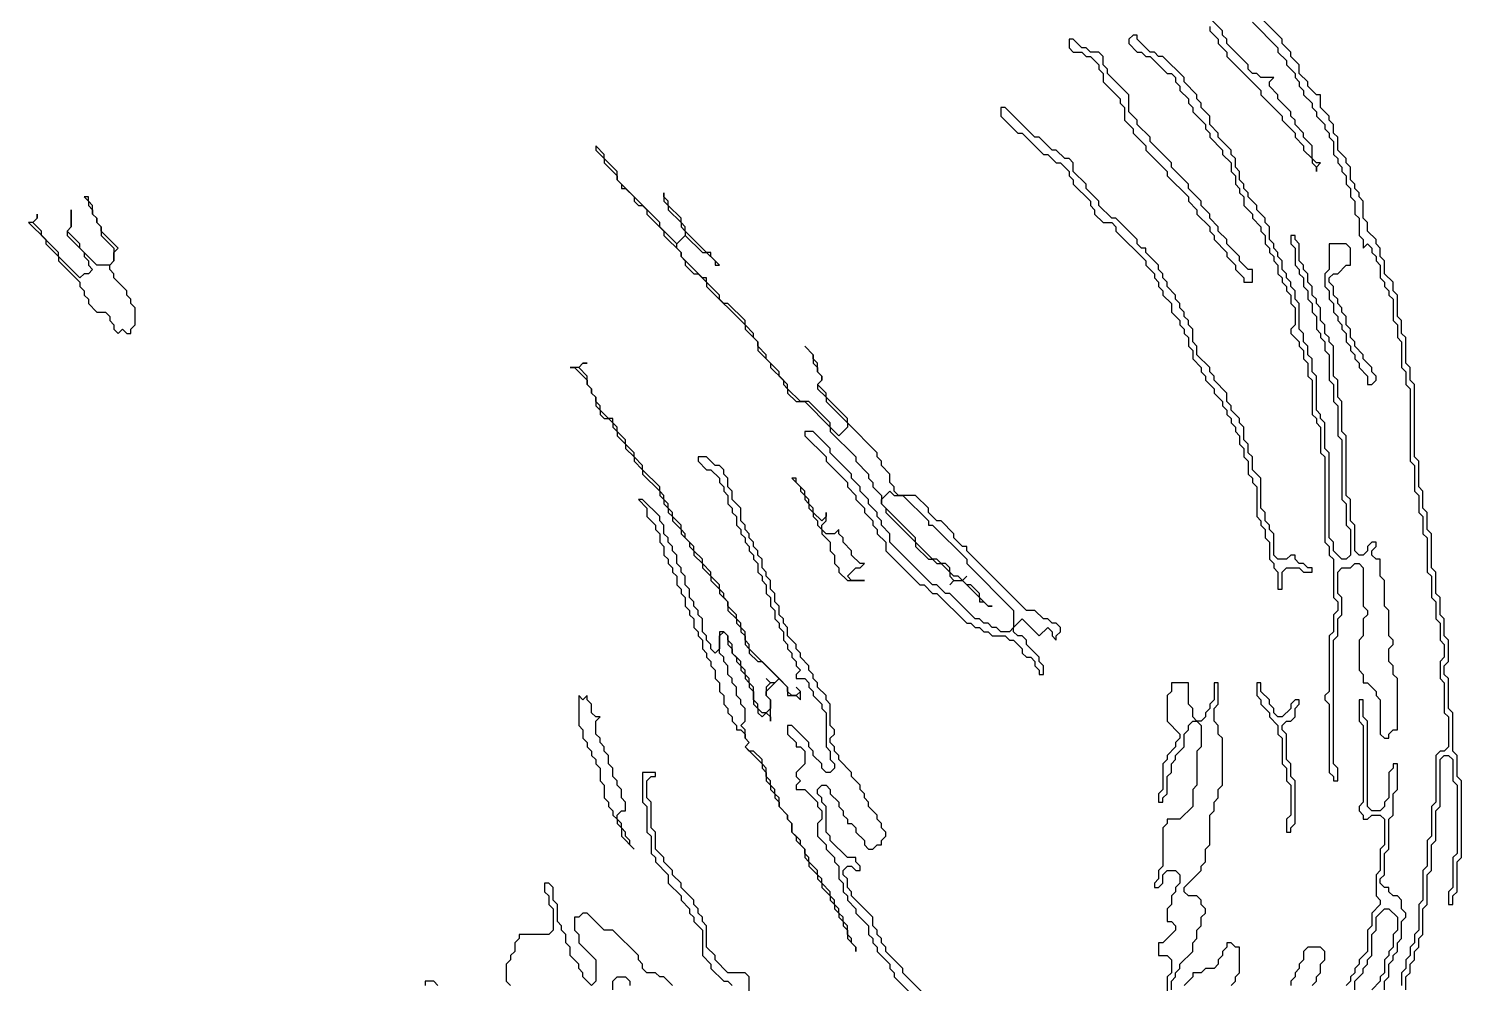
# Model space of a CAD drawing. Header units: metres. Extents: x 0 to 100, y 0 to 128.
# Drawn here: x 47.6 to 56, y 114.81 to 120.41 of the extents above; entities that cross this region are included whole.
import ezdxf

# ---------------------------------------------------------------- set-up
doc = ezdxf.new("R2010")
doc.units = ezdxf.units.M

msp = doc.modelspace()

# ---------------------------------------------------------------- linework, layer by layer
for points in [[(54.525, 120.425), (54.525, 120.4), (54.575, 120.35), (54.575, 120.325), (54.625, 120.275), (54.625, 120.25), (54.825, 120.05), (54.825, 120.025), (54.95, 119.9), (54.95, 119.875), (55.025, 119.8), (55.025, 119.775), (55.075, 119.725), (55.075, 119.7), (55.125, 119.65), (55.125, 119.625), (55.15, 119.6), (55.15, 119.575), (55.15, 119.6), (55.175, 119.625), (55.15, 119.625), (55.125, 119.65), (55.125, 119.725), (55.075, 119.775), (55.075, 119.8), (55.025, 119.85), (55.025, 119.875), (55, 119.9), (55, 119.925), (54.925, 120), (54.925, 120.025), (54.875, 120.075), (54.875, 120.1), (54.9, 120.125), (54.825, 120.125), (54.8, 120.15), (54.775, 120.15), (54.75, 120.175), (54.75, 120.2), (54.625, 120.325), (54.625, 120.35), (54.6, 120.375), (54.6, 120.4), (54.275, 120.725)], [(55.675, 114.775), (55.675, 114.85), (55.7, 114.875), (55.7, 114.925), (55.725, 114.95), (55.725, 115), (55.75, 115.025), (55.75, 115.075), (55.775, 115.1), (55.775, 115.25), (55.8, 115.275), (55.8, 115.45), (55.825, 115.475), (55.825, 115.625), (55.85, 115.65), (55.85, 115.825), (55.875, 115.85), (55.875, 116.125), (55.9, 116.15), (55.925, 116.15), (55.95, 116.125), (55.95, 116), (55.975, 115.975), (55.975, 115.575), (55.95, 115.55), (55.95, 115.375), (55.925, 115.35), (55.925, 115.275), (55.95, 115.275), (55.95, 115.325), (55.975, 115.35), (55.975, 115.525), (56, 115.55), (56, 116), (55.975, 116.025), (55.975, 116.15), (55.95, 116.175), (55.95, 116.4), (55.925, 116.425), (55.925, 116.6), (55.9, 116.625), (55.9, 116.675), (55.925, 116.7), (55.925, 116.825), (55.9, 116.85), (55.9, 116.95), (55.875, 116.975), (55.875, 117.075), (55.85, 117.1), (55.85, 117.225), (55.825, 117.25), (55.825, 117.45), (55.8, 117.475), (55.8, 117.575), (55.775, 117.6), (55.775, 117.7), (55.75, 117.725), (55.75, 117.875), (55.725, 117.9), (55.725, 118.325), (55.7, 118.35), (55.7, 118.425), (55.675, 118.45), (55.675, 118.6), (55.65, 118.625), (55.65, 118.7), (55.625, 118.725), (55.625, 118.85), (55.6, 118.875), (55.6, 118.925), (55.55, 118.975), (55.55, 119.05), (55.525, 119.075), (55.525, 119.125), (55.5, 119.15), (55.5, 119.175), (55.45, 119.225), (55.45, 119.275), (55.425, 119.3), (55.425, 119.4), (55.4, 119.425), (55.4, 119.45), (55.375, 119.475), (55.375, 119.5), (55.35, 119.525), (55.35, 119.6), (55.325, 119.625), (55.325, 119.65), (55.275, 119.7), (55.275, 119.775), (55.25, 119.8), (55.25, 119.85), (55.225, 119.875), (55.225, 119.9), (55.175, 119.95), (55.175, 120.025), (55.15, 120.025), (55.1, 120.075), (55.1, 120.1), (55.05, 120.15), (55.05, 120.2), (55, 120.25), (55, 120.275), (54.95, 120.325), (54.95, 120.35), (54.8, 120.5)], [(54.775, 120.45), (54.925, 120.3), (54.925, 120.275), (54.975, 120.225), (54.975, 120.2), (55.025, 120.15), (55.025, 120.125), (55.05, 120.1), (55.05, 120.075), (55.075, 120.05), (55.075, 120.025), (55.125, 119.975), (55.125, 119.95), (55.15, 119.925), (55.15, 119.9), (55.2, 119.85), (55.2, 119.825), (55.225, 119.8), (55.225, 119.775), (55.25, 119.75), (55.25, 119.675), (55.275, 119.65), (55.275, 119.625), (55.3, 119.6), (55.3, 119.575), (55.325, 119.55), (55.325, 119.5), (55.35, 119.475), (55.35, 119.425), (55.375, 119.4), (55.375, 119.325), (55.4, 119.3), (55.4, 119.2), (55.425, 119.175), (55.425, 119.125), (55.45, 119.15), (55.475, 119.125), (55.475, 119.1), (55.5, 119.075), (55.5, 119.05), (55.525, 119.025), (55.525, 118.95), (55.55, 118.925), (55.55, 118.9), (55.575, 118.875), (55.575, 118.85), (55.6, 118.825), (55.6, 118.7), (55.625, 118.675), (55.625, 118.6), (55.65, 118.575), (55.65, 118.425), (55.675, 118.4), (55.675, 118.325), (55.7, 118.3), (55.7, 117.875), (55.725, 117.85), (55.725, 117.7), (55.75, 117.675), (55.75, 117.575), (55.775, 117.55), (55.775, 117.45), (55.8, 117.425), (55.8, 117.225), (55.825, 117.2), (55.825, 117.075), (55.85, 117.05), (55.85, 116.95), (55.875, 116.925), (55.875, 116.825), (55.9, 116.8), (55.9, 116.725), (55.875, 116.7), (55.875, 116.6), (55.9, 116.575), (55.9, 116.4), (55.925, 116.375), (55.925, 116.2), (55.9, 116.175), (55.875, 116.175), (55.85, 116.15), (55.85, 115.875), (55.825, 115.85), (55.825, 115.675), (55.8, 115.65), (55.8, 115.5), (55.775, 115.475), (55.775, 115.3), (55.75, 115.275), (55.75, 115.125), (55.725, 115.1), (55.725, 115.05), (55.7, 115.025), (55.7, 114.975), (55.675, 114.95), (55.675, 114.9), (55.65, 114.875), (55.65, 114.8)], [(52.85, 114.75), (52.725, 114.875), (52.725, 114.9), (52.625, 115), (52.625, 115.025), (52.6, 115.05), (52.6, 115.075), (52.575, 115.1), (52.575, 115.125), (52.55, 115.15), (52.55, 115.2), (52.425, 115.325), (52.425, 115.35), (52.4, 115.375), (52.4, 115.425), (52.375, 115.45), (52.375, 115.475), (52.4, 115.5), (52.425, 115.5), (52.45, 115.475), (52.475, 115.475), (52.475, 115.5), (52.45, 115.525), (52.45, 115.55), (52.4, 115.55), (52.3, 115.65), (52.3, 115.675), (52.275, 115.7), (52.275, 115.85), (52.25, 115.875), (52.25, 115.9), (52.225, 115.925), (52.225, 115.95), (52.25, 115.975), (52.275, 115.975), (52.3, 115.95), (52.3, 115.925), (52.35, 115.875), (52.35, 115.85), (52.375, 115.825), (52.375, 115.8), (52.4, 115.775), (52.4, 115.75), (52.425, 115.75), (52.45, 115.725), (52.45, 115.7), (52.5, 115.65), (52.5, 115.625), (52.525, 115.6), (52.55, 115.6), (52.575, 115.625), (52.6, 115.625), (52.6, 115.65), (52.625, 115.675), (52.625, 115.7), (52.6, 115.725), (52.6, 115.75), (52.575, 115.775), (52.575, 115.8), (52.525, 115.85), (52.525, 115.875), (52.5, 115.9), (52.5, 115.925), (52.475, 115.95), (52.475, 115.975), (52.425, 116.025), (52.425, 116.05), (52.35, 116.125), (52.35, 116.15), (52.325, 116.175), (52.325, 116.2), (52.3, 116.225), (52.3, 116.25), (52.325, 116.275), (52.325, 116.3), (52.3, 116.325), (52.3, 116.45), (52.275, 116.475), (52.275, 116.5), (52.225, 116.55), (52.225, 116.575), (52.2, 116.6), (52.2, 116.625), (52.175, 116.65), (52.175, 116.675), (52.125, 116.725), (52.125, 116.75), (52.1, 116.775), (52.1, 116.8), (52.05, 116.85), (52.05, 116.9), (52.025, 116.925), (52.025, 116.95), (52, 116.975), (52, 117.025), (51.975, 117.05), (51.975, 117.1), (51.95, 117.125), (51.95, 117.175), (51.925, 117.2), (51.925, 117.225), (51.9, 117.25), (51.9, 117.3), (51.875, 117.325), (51.875, 117.35), (51.85, 117.375), (51.85, 117.4), (51.825, 117.425), (51.825, 117.45), (51.8, 117.475), (51.8, 117.5), (51.775, 117.525), (51.775, 117.6), (51.725, 117.65), (51.725, 117.7), (51.7, 117.725), (51.7, 117.775), (51.675, 117.8), (51.675, 117.825), (51.65, 117.85), (51.625, 117.85), (51.575, 117.9), (51.525, 117.9), (51.525, 117.875), (51.575, 117.825), (51.6, 117.825), (51.65, 117.775), (51.65, 117.75), (51.675, 117.725), (51.675, 117.7), (51.7, 117.675), (51.7, 117.625), (51.725, 117.6), (51.725, 117.575), (51.75, 117.55), (51.75, 117.5), (51.775, 117.475), (51.775, 117.45), (51.8, 117.425), (51.8, 117.4), (51.825, 117.375), (51.825, 117.35), (51.85, 117.325), (51.85, 117.3), (51.875, 117.275), (51.875, 117.225), (51.9, 117.2), (51.9, 117.175), (51.925, 117.15), (51.925, 117.1), (51.95, 117.075), (51.95, 117.025), (51.975, 117), (51.975, 116.95), (52, 116.925), (52, 116.9), (52.025, 116.875), (52.025, 116.825), (52.05, 116.8), (52.05, 116.775), (52.075, 116.75), (52.075, 116.725), (52.1, 116.7), (52.1, 116.675), (52.125, 116.65), (52.1, 116.625), (52.1, 116.6), (52.15, 116.6), (52.175, 116.575), (52.175, 116.55), (52.2, 116.525), (52.2, 116.5), (52.25, 116.45), (52.25, 116.425), (52.275, 116.4), (52.275, 116.2), (52.3, 116.175), (52.3, 116.125), (52.325, 116.1), (52.325, 116.075), (52.3, 116.05), (52.275, 116.05), (52.25, 116.075), (52.25, 116.1), (52.2, 116.15), (52.2, 116.175), (52.175, 116.2), (52.175, 116.225), (52.075, 116.325), (52.05, 116.325), (52.05, 116.275), (52.1, 116.225), (52.1, 116.2), (52.125, 116.2), (52.15, 116.175), (52.15, 116.1), (52.1, 116.05), (52.1, 116.025), (52.125, 116), (52.1, 115.975), (52.1, 115.95), (52.15, 115.95), (52.225, 115.875), (52.225, 115.85), (52.25, 115.825), (52.25, 115.775), (52.225, 115.75), (52.225, 115.675), (52.275, 115.625), (52.275, 115.6), (52.325, 115.55), (52.325, 115.525), (52.35, 115.5), (52.35, 115.425), (52.375, 115.4), (52.375, 115.35), (52.4, 115.325), (52.4, 115.3), (52.45, 115.25), (52.45, 115.225), (52.525, 115.15), (52.525, 115.1), (52.55, 115.075), (52.55, 115.05), (52.575, 115.025), (52.575, 115), (52.65, 114.925), (52.65, 114.9), (52.675, 114.875), (52.675, 114.85), (52.825, 114.7)], [(54.3, 114.775), (54.3, 114.825), (54.325, 114.85), (54.325, 114.875), (54.35, 114.9), (54.35, 114.925), (54.425, 115), (54.425, 115.05), (54.45, 115.075), (54.45, 115.125), (54.475, 115.15), (54.475, 115.2), (54.5, 115.225), (54.5, 115.25), (54.475, 115.275), (54.475, 115.3), (54.45, 115.325), (54.4, 115.325), (54.375, 115.35), (54.375, 115.375), (54.475, 115.475), (54.475, 115.5), (54.5, 115.525), (54.5, 115.6), (54.525, 115.625), (54.525, 115.8), (54.55, 115.825), (54.55, 115.875), (54.575, 115.9), (54.575, 115.95), (54.6, 115.975), (54.6, 116.25), (54.575, 116.275), (54.575, 116.325), (54.55, 116.35), (54.55, 116.425), (54.575, 116.45), (54.575, 116.575), (54.55, 116.575), (54.55, 116.475), (54.525, 116.45), (54.525, 116.425), (54.5, 116.4), (54.5, 116.375), (54.475, 116.35), (54.45, 116.35), (54.425, 116.375), (54.425, 116.425), (54.4, 116.45), (54.4, 116.575), (54.3, 116.575), (54.3, 116.525), (54.275, 116.5), (54.275, 116.35), (54.35, 116.275), (54.35, 116.25), (54.325, 116.225), (54.325, 116.2), (54.275, 116.15), (54.275, 116.125), (54.25, 116.1), (54.25, 115.95), (54.225, 115.925), (54.225, 115.875), (54.25, 115.875), (54.25, 115.9), (54.275, 115.925), (54.275, 116.025), (54.3, 116.05), (54.3, 116.1), (54.325, 116.125), (54.325, 116.15), (54.375, 116.2), (54.375, 116.275), (54.4, 116.3), (54.4, 116.325), (54.425, 116.35), (54.45, 116.35), (54.475, 116.325), (54.475, 116.2), (54.45, 116.175), (54.45, 115.975), (54.425, 115.95), (54.425, 115.85), (54.35, 115.775), (54.275, 115.775), (54.275, 115.75), (54.25, 115.725), (54.25, 115.5), (54.225, 115.475), (54.225, 115.425), (54.2, 115.4), (54.2, 115.375), (54.225, 115.375), (54.25, 115.4), (54.25, 115.45), (54.275, 115.475), (54.325, 115.475), (54.35, 115.45), (54.35, 115.4), (54.325, 115.375), (54.325, 115.35), (54.3, 115.325), (54.3, 115.275), (54.275, 115.25), (54.275, 115.175), (54.3, 115.175), (54.325, 115.15), (54.325, 115.125), (54.25, 115.05), (54.225, 115.05), (54.225, 114.975), (54.275, 114.975), (54.3, 114.95), (54.3, 114.875), (54.275, 114.85), (54.275, 114.725)], [(55.55, 114.775), (55.55, 114.825), (55.575, 114.85), (55.575, 114.925), (55.6, 114.95), (55.6, 114.975), (55.625, 115), (55.625, 115.05), (55.65, 115.075), (55.65, 115.175), (55.675, 115.2), (55.675, 115.225), (55.65, 115.25), (55.65, 115.3), (55.625, 115.325), (55.6, 115.325), (55.575, 115.35), (55.575, 115.375), (55.55, 115.375), (55.525, 115.4), (55.525, 115.425), (55.55, 115.45), (55.55, 115.575), (55.575, 115.6), (55.575, 115.775), (55.6, 115.8), (55.6, 115.925), (55.625, 115.95), (55.625, 116.1), (55.6, 116.1), (55.6, 116.075), (55.575, 116.05), (55.575, 115.9), (55.55, 115.875), (55.55, 115.85), (55.525, 115.825), (55.475, 115.825), (55.45, 115.85), (55.45, 116.35), (55.425, 116.375), (55.425, 116.475), (55.4, 116.475), (55.4, 116.35), (55.425, 116.325), (55.425, 115.875), (55.4, 115.85), (55.4, 115.825), (55.425, 115.8), (55.425, 115.775), (55.45, 115.775), (55.475, 115.8), (55.525, 115.8), (55.55, 115.775), (55.55, 115.625), (55.525, 115.6), (55.525, 115.475), (55.5, 115.45), (55.5, 115.325), (55.525, 115.3), (55.525, 115.275), (55.475, 115.225), (55.475, 115.15), (55.45, 115.125), (55.45, 115), (55.4, 114.95), (55.4, 114.925), (55.375, 114.9), (55.375, 114.875), (55.35, 114.85), (55.35, 114.825), (55.325, 114.8)], [(51.825, 114.75), (51.825, 114.85), (51.8, 114.875), (51.7, 114.875), (51.625, 114.95), (51.625, 114.975), (51.575, 115.025), (51.575, 115.15), (51.55, 115.175), (51.55, 115.2), (51.525, 115.225), (51.525, 115.25), (51.5, 115.275), (51.5, 115.3), (51.425, 115.375), (51.425, 115.4), (51.375, 115.45), (51.375, 115.475), (51.325, 115.525), (51.325, 115.55), (51.275, 115.6), (51.275, 115.7), (51.25, 115.725), (51.25, 115.875), (51.225, 115.9), (51.225, 116), (51.25, 116.025), (51.275, 116.025), (51.275, 116.05), (51.2, 116.05), (51.2, 115.875), (51.225, 115.85), (51.225, 115.7), (51.25, 115.675), (51.25, 115.575), (51.275, 115.55), (51.275, 115.525), (51.35, 115.45), (51.35, 115.4), (51.425, 115.325), (51.425, 115.3), (51.475, 115.25), (51.475, 115.225), (51.5, 115.2), (51.5, 115.175), (51.55, 115.125), (51.55, 114.975), (51.6, 114.925), (51.6, 114.9), (51.675, 114.825), (51.7, 114.825), (51.725, 114.8)], [(51.375, 114.8), (51.325, 114.85), (51.3, 114.85), (51.275, 114.875), (51.225, 114.875), (51.2, 114.9), (51.2, 114.925), (51.175, 114.95), (51.175, 114.975), (51.025, 115.125), (50.975, 115.125), (50.875, 115.225), (50.85, 115.225), (50.825, 115.2), (50.8, 115.2), (50.8, 115.125), (50.825, 115.1), (50.825, 115.05), (50.925, 114.95), (50.925, 114.825), (50.9, 114.8), (50.85, 114.85), (50.85, 114.875), (50.825, 114.9), (50.825, 114.925), (50.775, 114.975), (50.775, 115.025), (50.75, 115.05), (50.75, 115.1), (50.725, 115.125), (50.725, 115.15), (50.7, 115.175), (50.7, 115.275), (50.675, 115.3), (50.675, 115.375), (50.65, 115.4), (50.625, 115.4), (50.625, 115.35), (50.65, 115.325), (50.65, 115.275), (50.675, 115.25), (50.675, 115.125), (50.65, 115.1), (50.475, 115.1), (50.475, 115.075), (50.45, 115.05), (50.45, 115), (50.425, 114.975), (50.425, 114.95), (50.4, 114.925), (50.4, 114.825), (50.425, 114.8)], [(55.375, 114.775), (55.375, 114.825), (55.425, 114.875), (55.425, 114.9), (55.45, 114.925), (55.45, 114.95), (55.475, 114.975), (55.475, 115.1), (55.5, 115.125), (55.5, 115.2), (55.55, 115.25), (55.575, 115.25), (55.625, 115.2), (55.625, 115.125), (55.6, 115.1), (55.6, 115.025), (55.575, 115), (55.575, 114.975), (55.55, 114.95), (55.55, 114.875), (55.525, 114.85), (55.525, 114.825), (55.475, 114.775)], [(54.65, 114.8), (54.675, 114.825), (54.675, 114.85), (54.7, 114.875), (54.7, 115.025), (54.675, 115.025), (54.65, 115.05), (54.625, 115.05), (54.625, 115.025), (54.6, 115), (54.6, 114.975), (54.575, 114.95), (54.575, 114.925), (54.55, 114.9), (54.5, 114.9), (54.475, 114.875), (54.425, 114.875), (54.425, 114.85), (54.375, 114.8)], [(55.125, 114.8), (55.15, 114.825), (55.15, 114.85), (55.175, 114.875), (55.175, 114.925), (55.2, 114.95), (55.2, 115), (55.175, 115.025), (55.1, 115.025), (55.075, 115), (55.075, 114.95), (55.05, 114.925), (55.05, 114.9), (55.025, 114.875), (55.025, 114.85), (55, 114.825), (55, 114.8)], [(51.025, 114.775), (51.025, 114.825), (51.05, 114.85), (51.1, 114.85), (51.125, 114.825), (51.125, 114.8)], [(50, 114.8), (49.975, 114.825), (49.925, 114.825), (49.925, 114.8)]]:
    msp.add_lwpolyline(points)
for points in [[(54.075, 120.375), (54.05, 120.35), (54.05, 120.325), (54.1, 120.275), (54.125, 120.275), (54.15, 120.25), (54.175, 120.25), (54.275, 120.15), (54.3, 120.15), (54.325, 120.125), (54.325, 120.1), (54.35, 120.075), (54.35, 120.05), (54.4, 120), (54.4, 119.975), (54.425, 119.95), (54.425, 119.925), (54.5, 119.85), (54.5, 119.825), (54.525, 119.8), (54.525, 119.775), (54.6, 119.7), (54.6, 119.675), (54.65, 119.625), (54.65, 119.575), (54.675, 119.55), (54.675, 119.5), (54.7, 119.475), (54.7, 119.45), (54.725, 119.425), (54.725, 119.375), (54.775, 119.325), (54.775, 119.3), (54.825, 119.25), (54.825, 119.225), (54.85, 119.2), (54.85, 119.15), (54.875, 119.125), (54.875, 119.1), (54.9, 119.075), (54.9, 119.05), (54.925, 119.025), (54.925, 118.975), (54.95, 118.95), (54.95, 118.925), (54.975, 118.9), (54.975, 118.875), (55, 118.85), (55, 118.8), (55.025, 118.775), (55.025, 118.675), (55, 118.65), (55, 118.625), (55.05, 118.575), (55.05, 118.55), (55.075, 118.525), (55.075, 118.475), (55.1, 118.45), (55.1, 118.375), (55.125, 118.35), (55.125, 118.15), (55.15, 118.125), (55.15, 118.1), (55.175, 118.075), (55.175, 117.925), (55.2, 117.9), (55.2, 117.4), (55.225, 117.375), (55.225, 117.325), (55.25, 117.3), (55.25, 117.075), (55.275, 117.05), (55.275, 117), (55.25, 116.975), (55.25, 116.875), (55.225, 116.85), (55.225, 116.525), (55.2, 116.5), (55.2, 116.475), (55.225, 116.45), (55.225, 116.05), (55.25, 116.025), (55.25, 116), (55.275, 116), (55.275, 116.075), (55.25, 116.1), (55.25, 116.825), (55.275, 116.85), (55.275, 116.95), (55.3, 116.975), (55.3, 117.075), (55.275, 117.1), (55.275, 117.225), (55.3, 117.25), (55.35, 117.25), (55.375, 117.275), (55.4, 117.275), (55.425, 117.25), (55.425, 117.025), (55.45, 117), (55.45, 116.975), (55.425, 116.95), (55.425, 116.85), (55.4, 116.825), (55.4, 116.65), (55.425, 116.625), (55.425, 116.575), (55.45, 116.575), (55.5, 116.525), (55.5, 116.5), (55.525, 116.475), (55.525, 116.275), (55.55, 116.25), (55.575, 116.25), (55.575, 116.275), (55.6, 116.3), (55.625, 116.3), (55.625, 116.6), (55.6, 116.625), (55.6, 116.675), (55.575, 116.7), (55.575, 116.775), (55.6, 116.8), (55.6, 116.825), (55.575, 116.85), (55.575, 117), (55.55, 117.025), (55.55, 117.175), (55.525, 117.2), (55.525, 117.3), (55.5, 117.3), (55.475, 117.325), (55.475, 117.35), (55.5, 117.375), (55.5, 117.4), (55.475, 117.4), (55.45, 117.375), (55.45, 117.35), (55.425, 117.325), (55.4, 117.325), (55.375, 117.35), (55.375, 117.5), (55.35, 117.525), (55.35, 117.65), (55.325, 117.675), (55.325, 118.025), (55.3, 118.05), (55.3, 118.225), (55.275, 118.25), (55.275, 118.35), (55.25, 118.375), (55.25, 118.55), (55.225, 118.575), (55.225, 118.6), (55.2, 118.625), (55.2, 118.675), (55.175, 118.7), (55.175, 118.775), (55.15, 118.8), (55.15, 118.825), (55.125, 118.85), (55.125, 118.9), (55.1, 118.925), (55.1, 118.975), (55.075, 119), (55.075, 119.025), (55.05, 119.05), (55.05, 119.15), (55.025, 119.175), (55.025, 119.2), (55, 119.2), (55, 119.15), (55.025, 119.125), (55.025, 119.025), (55.05, 119), (55.05, 118.975), (55.075, 118.95), (55.075, 118.9), (55.1, 118.875), (55.1, 118.825), (55.125, 118.8), (55.125, 118.75), (55.15, 118.725), (55.15, 118.65), (55.175, 118.625), (55.175, 118.6), (55.2, 118.575), (55.2, 118.525), (55.225, 118.5), (55.225, 118.35), (55.25, 118.325), (55.25, 118.225), (55.275, 118.2), (55.275, 118.025), (55.3, 118), (55.3, 117.65), (55.325, 117.625), (55.325, 117.5), (55.35, 117.475), (55.35, 117.325), (55.325, 117.3), (55.3, 117.3), (55.25, 117.35), (55.25, 117.4), (55.225, 117.425), (55.225, 117.925), (55.2, 117.95), (55.2, 118.1), (55.175, 118.125), (55.175, 118.15), (55.15, 118.175), (55.15, 118.375), (55.125, 118.4), (55.125, 118.475), (55.1, 118.5), (55.1, 118.55), (55.075, 118.575), (55.075, 118.625), (55.05, 118.65), (55.05, 118.8), (55.025, 118.825), (55.025, 118.875), (55, 118.9), (55, 118.925), (54.975, 118.95), (54.975, 118.975), (54.95, 119), (54.95, 119.05), (54.925, 119.075), (54.925, 119.1), (54.9, 119.125), (54.9, 119.15), (54.875, 119.175), (54.875, 119.25), (54.85, 119.275), (54.85, 119.3), (54.8, 119.35), (54.8, 119.375), (54.75, 119.425), (54.75, 119.45), (54.725, 119.475), (54.725, 119.5), (54.7, 119.525), (54.7, 119.575), (54.675, 119.6), (54.675, 119.65), (54.65, 119.675), (54.65, 119.7), (54.575, 119.775), (54.575, 119.8), (54.525, 119.85), (54.525, 119.9), (54.475, 119.95), (54.475, 119.975), (54.45, 120), (54.45, 120.025), (54.375, 120.1), (54.375, 120.125), (54.25, 120.25), (54.225, 120.25), (54.2, 120.275), (54.175, 120.275), (54.1, 120.35), (54.1, 120.375)], [(53.7, 120.35), (53.7, 120.3), (53.725, 120.275), (53.775, 120.275), (53.8, 120.25), (53.825, 120.25), (53.875, 120.2), (53.875, 120.175), (53.9, 120.15), (53.9, 120.1), (54, 120), (54, 119.975), (54.025, 119.95), (54.025, 119.875), (54.075, 119.825), (54.075, 119.8), (54.15, 119.725), (54.15, 119.7), (54.275, 119.575), (54.275, 119.55), (54.4, 119.425), (54.4, 119.4), (54.45, 119.35), (54.45, 119.325), (54.525, 119.25), (54.525, 119.225), (54.55, 119.2), (54.55, 119.175), (54.625, 119.1), (54.625, 119.075), (54.675, 119.025), (54.675, 119), (54.725, 118.95), (54.725, 118.925), (54.775, 118.925), (54.775, 119), (54.75, 119), (54.7, 119.05), (54.7, 119.075), (54.625, 119.15), (54.625, 119.175), (54.575, 119.225), (54.575, 119.25), (54.525, 119.3), (54.525, 119.325), (54.475, 119.375), (54.475, 119.4), (54.4, 119.475), (54.4, 119.5), (54.3, 119.6), (54.3, 119.625), (54.175, 119.75), (54.175, 119.775), (54.1, 119.85), (54.1, 119.875), (54.05, 119.925), (54.05, 120.025), (53.925, 120.15), (53.925, 120.175), (53.9, 120.2), (53.9, 120.25), (53.875, 120.275), (53.825, 120.275), (53.8, 120.3), (53.775, 120.3), (53.725, 120.35)], [(53.3, 119.95), (53.3, 119.9), (53.4, 119.8), (53.425, 119.8), (53.55, 119.675), (53.575, 119.675), (53.625, 119.625), (53.65, 119.625), (53.7, 119.575), (53.7, 119.55), (53.725, 119.525), (53.725, 119.5), (53.825, 119.4), (53.825, 119.375), (53.85, 119.35), (53.85, 119.325), (53.9, 119.275), (53.95, 119.275), (53.975, 119.25), (53.975, 119.225), (54.15, 119.05), (54.15, 119.025), (54.2, 118.975), (54.2, 118.95), (54.225, 118.925), (54.225, 118.9), (54.25, 118.875), (54.25, 118.85), (54.3, 118.8), (54.3, 118.75), (54.35, 118.7), (54.35, 118.675), (54.375, 118.65), (54.375, 118.625), (54.4, 118.6), (54.4, 118.55), (54.425, 118.525), (54.425, 118.475), (54.475, 118.425), (54.475, 118.4), (54.5, 118.375), (54.5, 118.35), (54.55, 118.3), (54.55, 118.275), (54.6, 118.225), (54.6, 118.2), (54.625, 118.175), (54.625, 118.15), (54.65, 118.125), (54.65, 118.1), (54.675, 118.075), (54.675, 118.05), (54.7, 118.025), (54.7, 117.975), (54.725, 117.95), (54.725, 117.9), (54.75, 117.875), (54.75, 117.8), (54.775, 117.775), (54.775, 117.75), (54.8, 117.725), (54.8, 117.55), (54.825, 117.525), (54.825, 117.5), (54.85, 117.475), (54.85, 117.425), (54.875, 117.4), (54.875, 117.3), (54.9, 117.275), (54.9, 117.25), (54.925, 117.225), (54.925, 117.125), (54.95, 117.125), (54.95, 117.225), (54.975, 117.25), (55.05, 117.25), (55.075, 117.225), (55.125, 117.225), (55.125, 117.25), (55.1, 117.25), (55.075, 117.275), (55.05, 117.275), (55.025, 117.3), (55.025, 117.325), (55, 117.325), (54.975, 117.3), (54.925, 117.3), (54.9, 117.325), (54.9, 117.45), (54.875, 117.475), (54.875, 117.5), (54.85, 117.525), (54.85, 117.575), (54.825, 117.6), (54.825, 117.775), (54.775, 117.825), (54.775, 117.9), (54.75, 117.925), (54.75, 117.975), (54.725, 118), (54.725, 118.075), (54.7, 118.1), (54.7, 118.125), (54.65, 118.175), (54.65, 118.2), (54.625, 118.225), (54.625, 118.275), (54.55, 118.35), (54.55, 118.375), (54.525, 118.4), (54.525, 118.425), (54.45, 118.5), (54.45, 118.55), (54.425, 118.575), (54.425, 118.65), (54.4, 118.675), (54.4, 118.7), (54.375, 118.725), (54.375, 118.75), (54.35, 118.775), (54.35, 118.8), (54.325, 118.825), (54.325, 118.85), (54.275, 118.9), (54.275, 118.925), (54.25, 118.95), (54.25, 118.975), (54.225, 119), (54.225, 119.025), (54.15, 119.1), (54.15, 119.125), (54.125, 119.125), (54.1, 119.15), (54.1, 119.175), (53.975, 119.3), (53.95, 119.3), (53.875, 119.375), (53.875, 119.4), (53.8, 119.475), (53.8, 119.5), (53.725, 119.575), (53.725, 119.625), (53.7, 119.65), (53.675, 119.65), (53.625, 119.7), (53.6, 119.7), (53.525, 119.775), (53.5, 119.775), (53.325, 119.95)], [(50.925, 119.725), (50.925, 119.7), (50.975, 119.65), (50.975, 119.625), (51.05, 119.55), (51.05, 119.525), (51.075, 119.5), (51.075, 119.475), (51.1, 119.475), (51.15, 119.425), (51.15, 119.4), (51.175, 119.375), (51.2, 119.375), (51.225, 119.35), (51.225, 119.325), (51.325, 119.225), (51.325, 119.2), (51.425, 119.1), (51.425, 119.075), (51.45, 119.05), (51.45, 119.025), (51.5, 118.975), (51.525, 118.975), (51.575, 118.925), (51.575, 118.9), (51.8, 118.675), (51.8, 118.65), (51.875, 118.575), (51.875, 118.525), (51.95, 118.45), (51.95, 118.425), (52.025, 118.35), (52.025, 118.325), (52.05, 118.3), (52.05, 118.275), (52.1, 118.225), (52.15, 118.225), (52.3, 118.075), (52.3, 118.05), (52.45, 117.9), (52.45, 117.875), (52.525, 117.8), (52.525, 117.775), (52.55, 117.75), (52.55, 117.725), (52.6, 117.675), (52.6, 117.625), (52.625, 117.6), (52.625, 117.575), (52.8, 117.4), (52.8, 117.375), (52.875, 117.3), (52.9, 117.3), (52.925, 117.275), (52.95, 117.275), (53, 117.225), (53, 117.2), (53.025, 117.175), (53, 117.15), (53.025, 117.175), (53.075, 117.175), (53.175, 117.075), (53.175, 117.05), (53.2, 117.05), (53.225, 117.025), (53.25, 117.025), (53.225, 117.025), (53.175, 117.075), (53.175, 117.1), (53.125, 117.15), (53.1, 117.15), (53.075, 117.175), (53.1, 117.2), (53.075, 117.175), (53.05, 117.2), (53.025, 117.2), (53, 117.225), (53, 117.25), (52.975, 117.275), (52.95, 117.275), (52.925, 117.3), (52.9, 117.3), (52.8, 117.4), (52.8, 117.425), (52.6, 117.625), (52.6, 117.65), (52.65, 117.7), (52.675, 117.675), (52.725, 117.675), (52.875, 117.525), (52.875, 117.5), (52.9, 117.5), (53.1, 117.3), (53.1, 117.275), (53.375, 117), (53.375, 116.9), (53.35, 116.875), (53.3, 116.875), (53.275, 116.9), (53.25, 116.9), (53.225, 116.925), (53.2, 116.925), (53.175, 116.95), (53.15, 116.95), (53, 117.1), (52.975, 117.1), (52.925, 117.15), (52.9, 117.15), (52.65, 117.4), (52.65, 117.45), (52.6, 117.5), (52.6, 117.525), (52.575, 117.55), (52.575, 117.575), (52.525, 117.625), (52.525, 117.65), (52.475, 117.7), (52.475, 117.725), (52.425, 117.775), (52.425, 117.8), (52.3, 117.925), (52.3, 117.95), (52.2, 118.05), (52.15, 118.05), (52.15, 118.025), (52.275, 117.9), (52.275, 117.875), (52.4, 117.75), (52.4, 117.725), (52.45, 117.675), (52.45, 117.65), (52.5, 117.6), (52.5, 117.575), (52.55, 117.525), (52.55, 117.5), (52.575, 117.475), (52.575, 117.45), (52.625, 117.4), (52.625, 117.35), (52.825, 117.15), (52.85, 117.15), (52.9, 117.1), (52.925, 117.1), (53.1, 116.925), (53.125, 116.925), (53.15, 116.9), (53.175, 116.9), (53.2, 116.875), (53.225, 116.875), (53.25, 116.85), (53.325, 116.85), (53.35, 116.825), (53.375, 116.825), (53.425, 116.775), (53.425, 116.75), (53.45, 116.725), (53.475, 116.725), (53.5, 116.7), (53.5, 116.675), (53.525, 116.65), (53.525, 116.625), (53.55, 116.625), (53.55, 116.675), (53.525, 116.7), (53.525, 116.725), (53.45, 116.8), (53.45, 116.825), (53.425, 116.85), (53.4, 116.85), (53.375, 116.875), (53.375, 116.9), (53.425, 116.95), (53.525, 116.85), (53.575, 116.9), (53.6, 116.875), (53.6, 116.85), (53.625, 116.825), (53.625, 116.85), (53.65, 116.875), (53.65, 116.9), (53.625, 116.925), (53.6, 116.925), (53.575, 116.95), (53.55, 116.95), (53.5, 117), (53.45, 117), (53.1, 117.35), (53.1, 117.375), (53.075, 117.375), (53.025, 117.425), (53.025, 117.45), (52.95, 117.525), (52.925, 117.525), (52.875, 117.575), (52.875, 117.6), (52.8, 117.675), (52.7, 117.675), (52.675, 117.7), (52.675, 117.725), (52.65, 117.75), (52.65, 117.8), (52.6, 117.85), (52.6, 117.875), (52.575, 117.9), (52.575, 117.925), (52.4, 118.1), (52.4, 118.125), (52.275, 118.25), (52.275, 118.275), (52.225, 118.325), (52.25, 118.35), (52.25, 118.375), (52.225, 118.4), (52.225, 118.45), (52.2, 118.475), (52.2, 118.5), (52.15, 118.55), (52.2, 118.5), (52.2, 118.45), (52.225, 118.425), (52.225, 118.4), (52.25, 118.375), (52.25, 118.35), (52.225, 118.325), (52.225, 118.3), (52.275, 118.25), (52.275, 118.225), (52.4, 118.1), (52.4, 118.075), (52.35, 118.025), (52.3, 118.075), (52.3, 118.1), (52.175, 118.225), (52.125, 118.225), (52.05, 118.3), (52.05, 118.325), (52, 118.375), (52, 118.4), (51.925, 118.475), (51.925, 118.5), (51.875, 118.55), (51.875, 118.575), (51.85, 118.6), (51.85, 118.625), (51.8, 118.675), (51.8, 118.7), (51.7, 118.8), (51.675, 118.8), (51.65, 118.825), (51.65, 118.85), (51.575, 118.925), (51.575, 118.95), (51.55, 118.95), (51.425, 119.075), (51.425, 119.1), (51.4, 119.125), (51.4, 119.15), (51.45, 119.2), (51.55, 119.1), (51.575, 119.1), (51.625, 119.05), (51.625, 119.025), (51.65, 119.025), (51.6, 119.075), (51.6, 119.1), (51.575, 119.1), (51.45, 119.225), (51.45, 119.25), (51.425, 119.275), (51.425, 119.3), (51.35, 119.375), (51.35, 119.4), (51.325, 119.425), (51.325, 119.45), (51.325, 119.4), (51.35, 119.375), (51.35, 119.35), (51.425, 119.275), (51.425, 119.25), (51.45, 119.225), (51.45, 119.2), (51.4, 119.15), (51.3, 119.25), (51.3, 119.275), (51.05, 119.525), (51.05, 119.575), (50.975, 119.65), (50.975, 119.675)], [(47.925, 119.425), (47.95, 119.4), (47.95, 119.375), (47.975, 119.35), (47.975, 119.325), (48, 119.3), (48, 119.275), (48.025, 119.25), (48.025, 119.2), (48.1, 119.125), (48.1, 119.05), (48.075, 119.025), (48, 119.025), (47.9, 119.125), (47.9, 119.15), (47.825, 119.225), (47.85, 119.25), (47.85, 119.35), (47.85, 119.25), (47.825, 119.225), (47.825, 119.2), (47.925, 119.1), (47.925, 119.075), (47.95, 119.05), (47.95, 119.025), (47.975, 119), (47.95, 118.975), (47.925, 118.975), (47.9, 118.95), (47.775, 119.075), (47.775, 119.1), (47.675, 119.2), (47.675, 119.225), (47.625, 119.275), (47.65, 119.3), (47.65, 119.325), (47.65, 119.3), (47.625, 119.275), (47.6, 119.275), (47.7, 119.175), (47.7, 119.15), (47.775, 119.075), (47.775, 119.05), (47.9, 118.925), (47.9, 118.9), (47.925, 118.875), (47.925, 118.85), (47.95, 118.825), (47.95, 118.8), (48, 118.75), (48.05, 118.75), (48.075, 118.725), (48.075, 118.7), (48.1, 118.675), (48.1, 118.65), (48.125, 118.625), (48.15, 118.65), (48.175, 118.625), (48.2, 118.625), (48.2, 118.65), (48.225, 118.675), (48.225, 118.775), (48.2, 118.8), (48.2, 118.825), (48.175, 118.85), (48.175, 118.875), (48.1, 118.95), (48.1, 118.975), (48.075, 119), (48.075, 119.025), (48.1, 119.05), (48.1, 119.1), (48.125, 119.125), (48.025, 119.225), (48.025, 119.25), (48, 119.275), (48, 119.3), (47.975, 119.325), (47.975, 119.375), (47.95, 119.4), (47.95, 119.425)], [(55.225, 119.15), (55.225, 119), (55.2, 118.975), (55.2, 118.9), (55.225, 118.875), (55.225, 118.825), (55.25, 118.8), (55.25, 118.75), (55.275, 118.725), (55.275, 118.7), (55.3, 118.675), (55.3, 118.65), (55.325, 118.625), (55.325, 118.575), (55.35, 118.55), (55.35, 118.525), (55.375, 118.5), (55.375, 118.475), (55.4, 118.45), (55.4, 118.425), (55.45, 118.375), (55.45, 118.325), (55.475, 118.325), (55.5, 118.35), (55.5, 118.375), (55.475, 118.4), (55.475, 118.425), (55.425, 118.475), (55.425, 118.5), (55.375, 118.55), (55.375, 118.575), (55.35, 118.6), (55.35, 118.65), (55.325, 118.675), (55.325, 118.725), (55.3, 118.75), (55.3, 118.775), (55.275, 118.8), (55.275, 118.825), (55.25, 118.85), (55.25, 118.9), (55.225, 118.925), (55.225, 118.95), (55.25, 118.975), (55.275, 118.975), (55.325, 119.025), (55.35, 119.025), (55.35, 119.125), (55.325, 119.15)], [(50.85, 118.45), (50.825, 118.425), (50.775, 118.425), (50.8, 118.425), (50.875, 118.35), (50.875, 118.325), (50.9, 118.3), (50.9, 118.275), (50.925, 118.25), (50.925, 118.2), (50.95, 118.175), (50.95, 118.15), (50.975, 118.125), (51, 118.125), (51.025, 118.1), (51.025, 118.075), (51.05, 118.05), (51.05, 118.025), (51.1, 117.975), (51.1, 117.95), (51.15, 117.9), (51.15, 117.875), (51.2, 117.825), (51.2, 117.8), (51.3, 117.7), (51.3, 117.675), (51.325, 117.65), (51.325, 117.625), (51.35, 117.6), (51.35, 117.575), (51.375, 117.55), (51.375, 117.525), (51.425, 117.475), (51.425, 117.45), (51.475, 117.4), (51.475, 117.375), (51.5, 117.35), (51.5, 117.325), (51.55, 117.275), (51.55, 117.25), (51.6, 117.2), (51.6, 117.175), (51.65, 117.125), (51.65, 117.1), (51.7, 117.05), (51.7, 117), (51.75, 116.95), (51.75, 116.925), (51.775, 116.9), (51.775, 116.875), (51.8, 116.85), (51.8, 116.8), (51.825, 116.775), (51.825, 116.75), (51.875, 116.7), (51.9, 116.7), (52, 116.6), (51.975, 116.575), (51.95, 116.575), (51.925, 116.6), (51.95, 116.575), (51.925, 116.55), (51.925, 116.5), (51.95, 116.475), (51.95, 116.425), (51.925, 116.4), (51.9, 116.4), (51.875, 116.425), (51.875, 116.45), (51.85, 116.475), (51.85, 116.55), (51.825, 116.575), (51.825, 116.6), (51.8, 116.625), (51.8, 116.65), (51.775, 116.675), (51.775, 116.7), (51.725, 116.75), (51.725, 116.8), (51.7, 116.825), (51.7, 116.85), (51.675, 116.875), (51.65, 116.875), (51.65, 116.775), (51.625, 116.75), (51.6, 116.775), (51.6, 116.8), (51.575, 116.825), (51.575, 116.85), (51.55, 116.875), (51.55, 116.95), (51.525, 116.975), (51.525, 117), (51.5, 117.025), (51.5, 117.05), (51.475, 117.075), (51.475, 117.125), (51.45, 117.15), (51.45, 117.2), (51.425, 117.225), (51.425, 117.25), (51.4, 117.275), (51.4, 117.325), (51.375, 117.35), (51.375, 117.375), (51.35, 117.4), (51.35, 117.425), (51.325, 117.45), (51.325, 117.5), (51.3, 117.525), (51.3, 117.55), (51.2, 117.65), (51.175, 117.65), (51.225, 117.6), (51.225, 117.55), (51.275, 117.5), (51.275, 117.475), (51.3, 117.45), (51.3, 117.4), (51.325, 117.375), (51.325, 117.325), (51.35, 117.3), (51.35, 117.275), (51.375, 117.25), (51.375, 117.225), (51.4, 117.2), (51.4, 117.15), (51.425, 117.125), (51.425, 117.1), (51.45, 117.075), (51.45, 117.025), (51.475, 117), (51.475, 116.975), (51.5, 116.95), (51.5, 116.9), (51.525, 116.875), (51.525, 116.85), (51.55, 116.825), (51.55, 116.775), (51.575, 116.75), (51.575, 116.725), (51.6, 116.7), (51.6, 116.675), (51.625, 116.65), (51.625, 116.6), (51.65, 116.575), (51.65, 116.525), (51.675, 116.5), (51.675, 116.45), (51.7, 116.425), (51.7, 116.4), (51.725, 116.375), (51.725, 116.35), (51.75, 116.325), (51.75, 116.3), (51.775, 116.3), (51.8, 116.275), (51.8, 116.25), (51.825, 116.225), (51.8, 116.2), (51.9, 116.1), (51.9, 116.075), (51.925, 116.05), (51.925, 116), (51.95, 115.975), (51.95, 115.95), (51.975, 115.925), (51.975, 115.9), (52, 115.875), (52, 115.85), (52.05, 115.8), (52.05, 115.775), (52.075, 115.75), (52.075, 115.7), (52.1, 115.675), (52.1, 115.65), (52.15, 115.6), (52.15, 115.55), (52.175, 115.525), (52.175, 115.5), (52.225, 115.45), (52.225, 115.425), (52.25, 115.4), (52.25, 115.375), (52.3, 115.325), (52.3, 115.3), (52.325, 115.275), (52.325, 115.25), (52.35, 115.225), (52.35, 115.2), (52.375, 115.175), (52.375, 115.15), (52.4, 115.125), (52.4, 115.075), (52.45, 115.025), (52.45, 115), (52.45, 115.025), (52.425, 115.05), (52.425, 115.075), (52.4, 115.1), (52.4, 115.15), (52.375, 115.175), (52.375, 115.2), (52.35, 115.225), (52.35, 115.25), (52.325, 115.275), (52.325, 115.3), (52.3, 115.325), (52.3, 115.35), (52.25, 115.4), (52.25, 115.425), (52.225, 115.45), (52.225, 115.475), (52.175, 115.525), (52.175, 115.55), (52.15, 115.575), (52.15, 115.6), (52.125, 115.625), (52.125, 115.65), (52.075, 115.7), (52.075, 115.75), (52.05, 115.775), (52.05, 115.8), (52, 115.85), (52, 115.9), (51.975, 115.925), (51.975, 115.95), (51.95, 115.975), (51.95, 116), (51.925, 116.025), (51.925, 116.075), (51.9, 116.1), (51.9, 116.125), (51.85, 116.175), (51.825, 116.175), (51.8, 116.2), (51.825, 116.225), (51.8, 116.25), (51.8, 116.3), (51.775, 116.325), (51.8, 116.35), (51.8, 116.425), (51.775, 116.45), (51.775, 116.475), (51.75, 116.5), (51.75, 116.55), (51.725, 116.575), (51.725, 116.6), (51.7, 116.625), (51.7, 116.675), (51.675, 116.7), (51.675, 116.725), (51.65, 116.75), (51.65, 116.85), (51.675, 116.875), (51.7, 116.85), (51.7, 116.8), (51.725, 116.775), (51.725, 116.75), (51.75, 116.725), (51.75, 116.7), (51.775, 116.675), (51.775, 116.65), (51.8, 116.625), (51.8, 116.6), (51.825, 116.575), (51.825, 116.55), (51.85, 116.525), (51.85, 116.45), (51.875, 116.425), (51.875, 116.4), (51.9, 116.375), (51.925, 116.4), (51.95, 116.375), (51.95, 116.35), (51.95, 116.475), (51.925, 116.5), (51.925, 116.525), (52, 116.6), (52.05, 116.55), (52.05, 116.5), (52.1, 116.5), (52.125, 116.475), (52.125, 116.525), (52.1, 116.55), (52.125, 116.525), (52.1, 116.5), (52.075, 116.5), (52.05, 116.525), (52.05, 116.55), (51.825, 116.775), (51.825, 116.8), (51.8, 116.825), (51.8, 116.875), (51.775, 116.9), (51.775, 116.925), (51.75, 116.95), (51.75, 116.975), (51.7, 117.025), (51.7, 117.05), (51.675, 117.075), (51.675, 117.1), (51.65, 117.125), (51.65, 117.15), (51.6, 117.2), (51.6, 117.225), (51.55, 117.275), (51.55, 117.3), (51.5, 117.35), (51.5, 117.375), (51.45, 117.425), (51.45, 117.45), (51.425, 117.475), (51.425, 117.5), (51.375, 117.55), (51.375, 117.575), (51.35, 117.6), (51.35, 117.625), (51.325, 117.65), (51.325, 117.675), (51.3, 117.7), (51.3, 117.725), (51.2, 117.825), (51.2, 117.85), (51.15, 117.9), (51.15, 117.925), (51.1, 117.975), (51.1, 118), (51.05, 118.05), (51.05, 118.075), (51.025, 118.1), (51.025, 118.125), (51, 118.125), (50.95, 118.175), (50.95, 118.2), (50.925, 118.225), (50.925, 118.25), (50.9, 118.275), (50.9, 118.3), (50.875, 118.325), (50.875, 118.375), (50.825, 118.425), (50.85, 118.45), (50.875, 118.45)], [(52.075, 117.775), (52.125, 117.725), (52.125, 117.7), (52.15, 117.675), (52.15, 117.65), (52.175, 117.625), (52.175, 117.6), (52.2, 117.575), (52.2, 117.55), (52.225, 117.525), (52.225, 117.5), (52.25, 117.475), (52.25, 117.45), (52.3, 117.4), (52.3, 117.35), (52.325, 117.325), (52.325, 117.275), (52.35, 117.25), (52.35, 117.225), (52.4, 117.175), (52.5, 117.175), (52.425, 117.175), (52.4, 117.2), (52.45, 117.25), (52.475, 117.25), (52.5, 117.275), (52.475, 117.275), (52.425, 117.325), (52.425, 117.35), (52.375, 117.4), (52.375, 117.425), (52.35, 117.45), (52.35, 117.475), (52.325, 117.45), (52.275, 117.45), (52.25, 117.475), (52.25, 117.5), (52.275, 117.525), (52.275, 117.575), (52.275, 117.55), (52.25, 117.525), (52.2, 117.575), (52.2, 117.6), (52.175, 117.625), (52.175, 117.65), (52.15, 117.675), (52.15, 117.7), (52.1, 117.75), (52.1, 117.775)], [(54.8, 116.575), (54.8, 116.5), (54.825, 116.475), (54.825, 116.45), (54.875, 116.4), (54.875, 116.375), (54.925, 116.325), (54.925, 116.275), (54.95, 116.25), (54.95, 116.1), (54.975, 116.075), (54.975, 116), (55, 115.975), (55, 115.8), (54.975, 115.775), (54.975, 115.7), (55, 115.7), (55, 115.725), (55.025, 115.75), (55.025, 116), (55, 116.025), (55, 116.1), (54.975, 116.125), (54.975, 116.275), (54.95, 116.3), (54.95, 116.325), (54.975, 116.35), (55, 116.35), (55.025, 116.375), (55.025, 116.425), (55.05, 116.45), (55.05, 116.475), (55.025, 116.475), (55, 116.45), (55, 116.425), (54.95, 116.375), (54.925, 116.375), (54.9, 116.4), (54.9, 116.425), (54.875, 116.45), (54.875, 116.475), (54.825, 116.525), (54.825, 116.575)], [(50.825, 116.5), (50.825, 116.325), (50.85, 116.3), (50.85, 116.25), (50.875, 116.225), (50.875, 116.2), (50.9, 116.175), (50.9, 116.15), (50.925, 116.125), (50.925, 116.1), (50.95, 116.075), (50.95, 116), (50.975, 115.975), (50.975, 115.9), (51, 115.875), (51, 115.85), (51.025, 115.825), (51.025, 115.8), (51.05, 115.775), (51.05, 115.75), (51.075, 115.725), (51.075, 115.675), (51.15, 115.6), (51.125, 115.625), (51.125, 115.65), (51.1, 115.675), (51.1, 115.7), (51.075, 115.725), (51.075, 115.75), (51.05, 115.775), (51.05, 115.8), (51.075, 115.825), (51.1, 115.825), (51.1, 115.875), (51.075, 115.9), (51.075, 115.95), (51.05, 115.975), (51.05, 116), (51.025, 116.025), (51.025, 116.075), (51, 116.1), (51, 116.15), (50.975, 116.175), (50.975, 116.2), (50.95, 116.225), (50.95, 116.25), (50.925, 116.275), (50.925, 116.35), (50.95, 116.375), (50.925, 116.375), (50.9, 116.4), (50.9, 116.45), (50.875, 116.475), (50.875, 116.5), (50.85, 116.475)]]:
    msp.add_lwpolyline(points, close=True)

doc.saveas('drawing.dxf')
